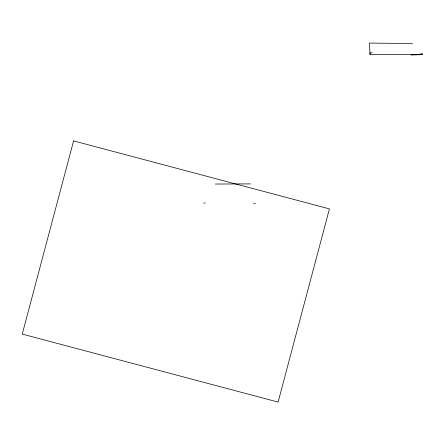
<?xml version="1.0" encoding="UTF-8"?>
<svg xmlns="http://www.w3.org/2000/svg" width="445" height="445" viewBox="0 0 445 445"><rect width="100%" height="100%" fill="white"/><g stroke="black" fill="none" stroke-linecap="round" stroke-linejoin="round"><path stroke-width="0.67" d="M422.578 54.585L369.995 54.424L370.118 52.783L372.209 52.783M253.533 203.41L255.43 203.243M411.058 55.013L422.75 54.585M203.804 203.015L205.368 202.959M215.352 184.035L250.424 183.902M420.542 53.228L422.322 53.228M412.387 43.521L369.495 43.076L369.995 54.424M73.592 140.898L22.25 334.084L278.097 402.08L329.439 208.889L73.592 140.898"/></g></svg>
